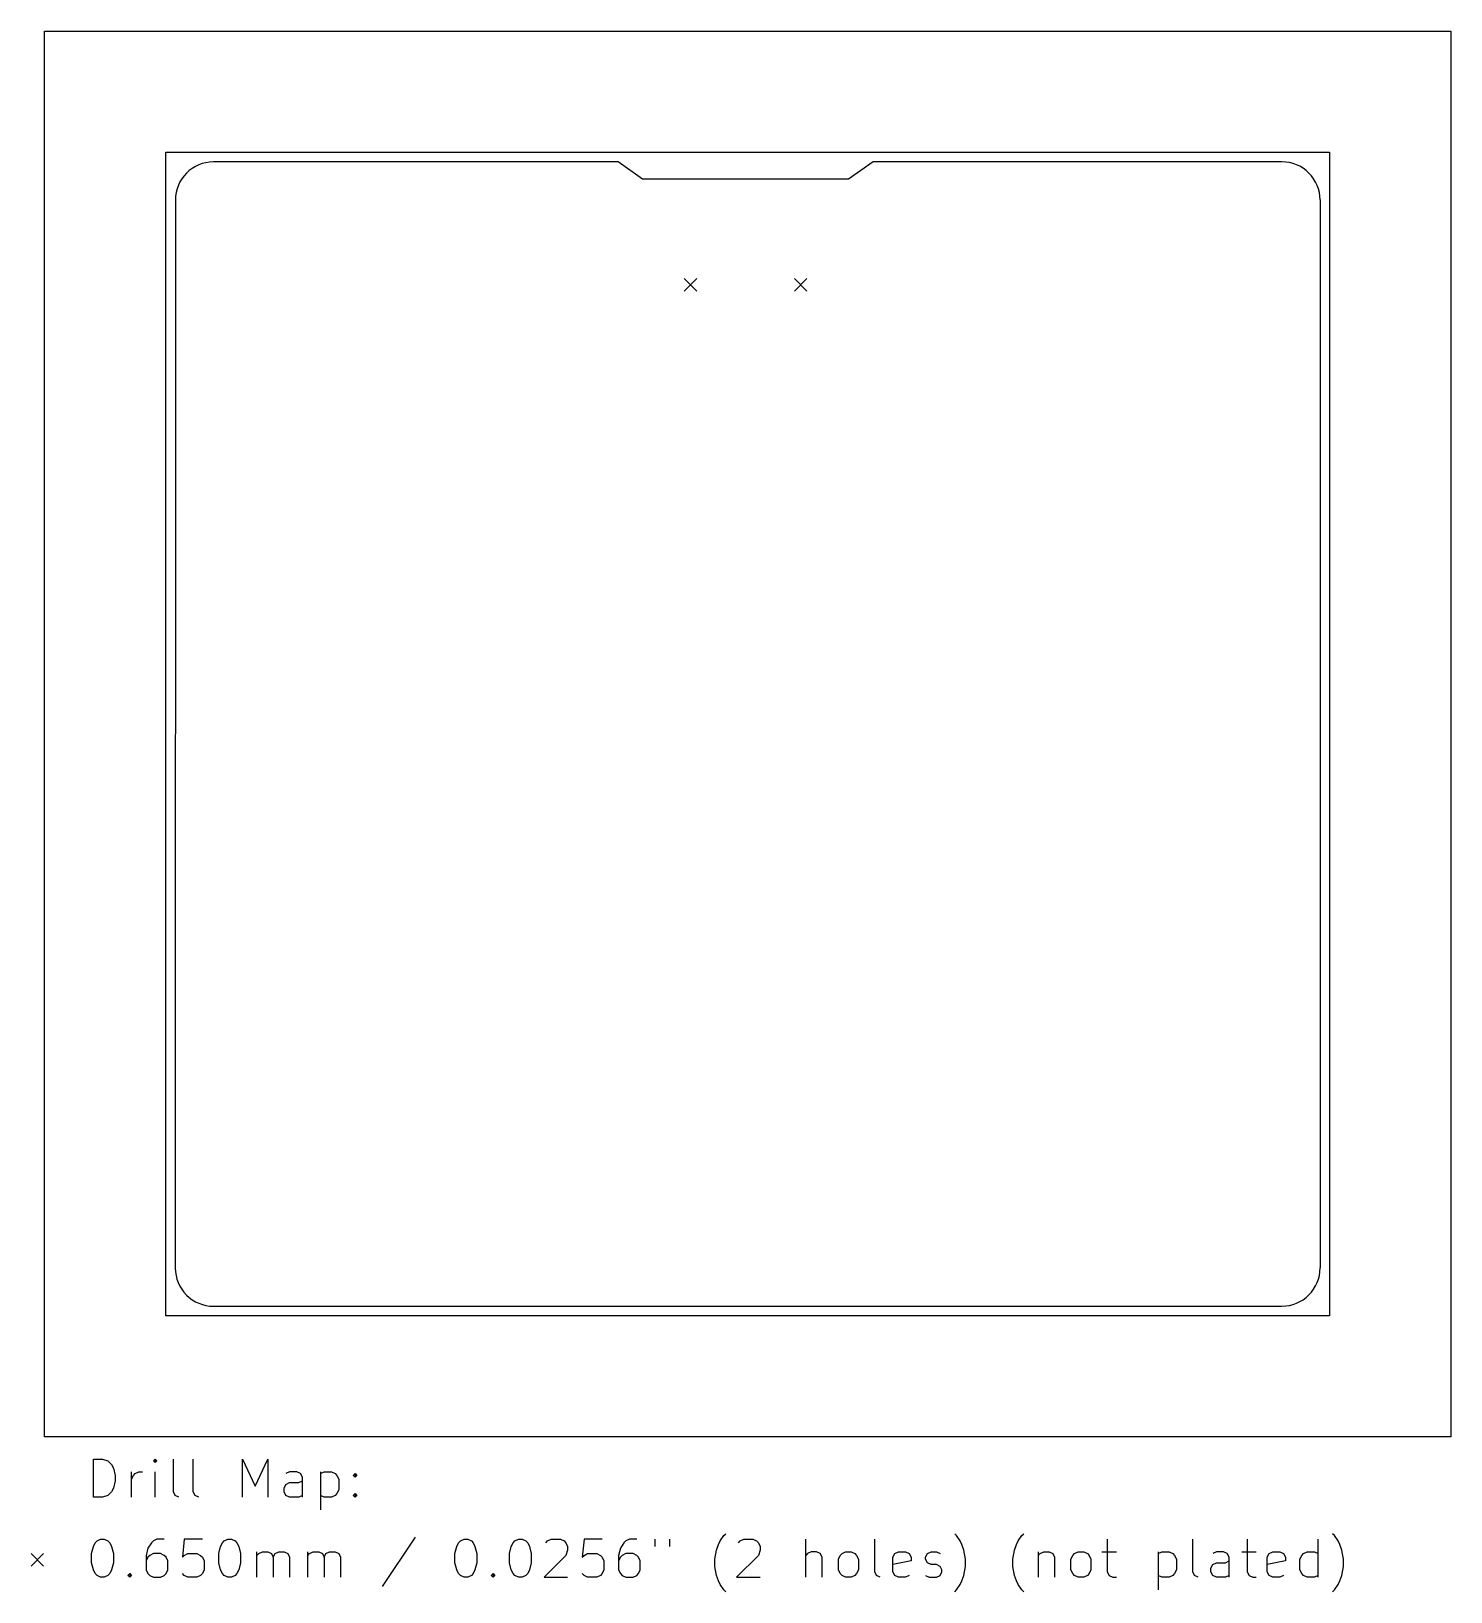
# Model space of a CAD drawing. Extents: x 65.9 to 140.3, y -111.9 to -30.
import ezdxf

# ---------------------------------------------------------------- set-up
doc = ezdxf.new("R2010")
doc.units = 0
doc.layers.add('BLACK', color=7, linetype='CONTINUOUS')

msp = doc.modelspace()

# ---------------------------------------------------------------- linework, layer by layer
at = {"layer": 'BLACK', "linetype": 'CONTINUOUS'}
for p, q in [((66.580014, -103.743982), (66.580014, -30.032414)), ((66.580014, -30.032414), (140.281586, -30.032414)), ((140.281586, -30.032414), (140.281586, -103.743982)), ((72.930014, -36.382414), (133.931586, -36.382414)), ((72.930014, -97.393982), (72.930014, -36.382414)), ((133.931586, -36.382414), (133.931586, -97.393982)), ((96.6358, -36.8882), (75.4358, -36.8882)), ((97.915797, -37.787196), (96.6358, -36.8882)), ((110.0008, -36.8882), (108.710797, -37.787196)), ((131.431586, -36.882414), (110.0008, -36.8882)), ((108.710797, -37.787196), (97.915797, -37.787196)), ((73.4358, -38.8882), (73.430014, -94.893982)), ((133.431586, -38.882414), (133.431586, -94.8882)), ((100.1083, -43.0072), (100.7583, -43.6572)), ((100.7583, -43.0072), (100.1083, -43.6572)), ((105.8883, -43.0072), (106.5383, -43.6572)), ((106.5383, -43.0072), (105.8883, -43.6572)), ((75.430014, -96.893982), (131.431586, -96.8882)), ((133.931586, -97.393982), (72.930014, -97.393982)), ((140.281586, -103.743982), (66.580014, -103.743982)), ((69.137782, -106.90882), (69.137782, -104.90882)), ((69.137782, -104.90882), (69.613972, -104.90882)), ((69.613972, -104.90882), (69.899687, -105.004058)), ((69.899687, -105.004058), (70.090163, -105.194534)), ((70.090163, -105.194534), (70.185401, -105.38501)), ((70.185401, -105.38501), (70.280639, -105.765962)), ((72.375877, -104.90882), (72.280639, -105.004058)), ((72.280639, -105.004058), (72.375877, -105.099296)), ((72.471115, -105.004058), (72.375877, -104.90882)), ((72.375877, -104.90882), (72.375877, -105.099296)), ((72.375877, -105.099296), (72.471115, -105.004058)), ((73.328258, -106.623105), (73.328258, -104.90882)), ((74.375877, -106.623105), (74.375877, -104.90882)), ((76.947306, -106.90882), (76.947306, -104.90882)), ((76.947306, -104.90882), (77.613973, -106.337391)), ((77.613973, -106.337391), (78.280639, -104.90882)), ((78.280639, -104.90882), (78.280639, -106.90882)), ((70.280639, -106.051677), (70.185401, -106.432629)), ((70.280639, -105.765962), (70.280639, -106.051677)), ((71.137782, -106.90882), (71.137782, -105.575486)), ((71.137782, -105.956439), (71.23302, -105.765962)), ((71.23302, -105.765962), (71.328258, -105.670724)), ((71.328258, -105.670724), (71.518734, -105.575486)), ((71.518734, -105.575486), (71.709211, -105.575486)), ((72.375877, -106.90882), (72.375877, -105.575486)), ((79.137782, -106.432629), (79.23302, -106.242153)), ((79.423496, -105.575486), (79.23302, -105.670724)), ((79.23302, -106.242153), (79.423496, -106.146915)), ((79.804449, -105.575486), (79.423496, -105.575486)), ((79.423496, -106.146915), (79.899687, -106.146915)), ((79.994925, -105.670724), (79.804449, -105.575486)), ((79.899687, -106.146915), (80.090163, -106.051677)), ((80.090163, -105.861201), (79.994925, -105.670724)), ((80.090163, -106.90882), (80.090163, -105.861201)), ((81.042544, -105.575486), (81.042544, -107.575486)), ((81.042544, -105.670724), (81.23302, -105.575486)), ((81.23302, -105.575486), (81.613973, -105.575486)), ((81.613973, -105.575486), (81.804449, -105.670724)), ((81.804449, -105.670724), (81.899687, -105.765962)), ((81.899687, -105.765962), (81.994925, -105.956439)), ((81.994925, -105.956439), (81.994925, -106.527867)), ((82.75683, -105.765962), (82.852068, -105.670724)), ((82.852068, -105.861201), (82.75683, -105.765962)), ((82.852068, -105.670724), (82.947306, -105.765962)), ((82.852068, -105.670724), (82.852068, -105.861201)), ((82.947306, -105.765962), (82.852068, -105.861201)), ((69.613972, -106.90882), (69.137782, -106.90882)), ((69.899687, -106.813582), (69.613972, -106.90882)), ((70.090163, -106.623105), (69.899687, -106.813582)), ((70.185401, -106.432629), (70.090163, -106.623105)), ((73.423496, -106.813582), (73.328258, -106.623105)), ((73.613972, -106.90882), (73.423496, -106.813582)), ((74.471115, -106.813582), (74.375877, -106.623105)), ((74.661591, -106.90882), (74.471115, -106.813582)), ((79.137782, -106.623105), (79.137782, -106.432629)), ((79.23302, -106.813582), (79.137782, -106.623105)), ((79.423496, -106.90882), (79.23302, -106.813582)), ((79.899687, -106.90882), (79.423496, -106.90882)), ((80.090163, -106.813582), (79.899687, -106.90882)), ((81.23302, -106.90882), (81.042544, -106.813582)), ((81.613973, -106.90882), (81.23302, -106.90882)), ((81.804449, -106.813582), (81.613973, -106.90882)), ((81.899687, -106.718343), (81.804449, -106.813582)), ((81.994925, -106.527867), (81.899687, -106.718343)), ((82.75683, -106.813582), (82.852068, -106.718343)), ((82.852068, -106.90882), (82.75683, -106.813582)), ((82.852068, -106.718343), (82.947306, -106.813582)), ((82.852068, -106.718343), (82.852068, -106.90882)), ((82.947306, -106.813582), (82.852068, -106.90882)), ((102.185404, -108.918343), (102.280643, -108.823105)), ((114.375882, -108.918343), (114.280644, -108.823105)), ((117.804453, -108.918343), (117.899692, -108.823105)), ((134.185407, -108.918343), (134.090169, -108.823105)), ((69.042544, -109.870724), (69.137782, -109.489772)), ((69.137782, -109.489772), (69.23302, -109.299296)), ((69.23302, -109.299296), (69.328258, -109.204058)), ((69.328258, -109.204058), (69.518734, -109.10882)), ((69.518734, -109.10882), (69.709211, -109.10882)), ((69.709211, -109.10882), (69.899687, -109.204058)), ((69.899687, -109.204058), (69.994925, -109.299296)), ((69.994925, -109.299296), (70.090163, -109.489772)), ((70.090163, -109.489772), (70.185401, -109.870724)), ((71.994925, -109.58501), (71.899687, -109.965962)), ((72.185401, -109.299296), (71.994925, -109.58501)), ((72.280639, -109.204058), (72.185401, -109.299296)), ((72.471115, -109.10882), (72.280639, -109.204058)), ((72.852068, -109.10882), (72.471115, -109.10882)), ((73.899687, -109.10882), (73.804449, -110.061201)), ((74.852068, -109.10882), (73.899687, -109.10882)), ((75.709211, -109.870724), (75.804449, -109.489772)), ((75.804449, -109.489772), (75.899687, -109.299296)), ((75.899687, -109.299296), (75.994925, -109.204058)), ((75.994925, -109.204058), (76.185401, -109.10882)), ((76.185401, -109.10882), (76.375878, -109.10882)), ((76.375878, -109.10882), (76.566354, -109.204058)), ((76.566354, -109.204058), (76.661592, -109.299296)), ((76.661592, -109.299296), (76.75683, -109.489772)), ((76.75683, -109.489772), (76.852068, -109.870724)), ((85.994926, -109.013582), (84.280641, -111.58501)), ((88.090165, -109.870724), (88.185403, -109.489772)), ((88.185403, -109.489772), (88.280641, -109.299296)), ((88.280641, -109.299296), (88.375879, -109.204058)), ((88.375879, -109.204058), (88.566355, -109.10882)), ((88.566355, -109.10882), (88.756832, -109.10882)), ((88.756832, -109.10882), (88.947308, -109.204058)), ((88.947308, -109.204058), (89.042546, -109.299296)), ((89.042546, -109.299296), (89.137784, -109.489772)), ((89.137784, -109.489772), (89.233022, -109.870724)), ((90.947308, -109.870724), (91.042546, -109.489772)), ((91.042546, -109.489772), (91.137784, -109.299296)), ((91.137784, -109.299296), (91.233022, -109.204058)), ((91.233022, -109.204058), (91.423498, -109.10882)), ((91.423498, -109.10882), (91.613975, -109.10882)), ((91.613975, -109.10882), (91.804451, -109.204058)), ((91.804451, -109.204058), (91.899689, -109.299296)), ((91.899689, -109.299296), (91.994927, -109.489772)), ((91.994927, -109.489772), (92.090165, -109.870724)), ((92.85207, -109.299296), (92.947308, -109.204058)), ((92.947308, -109.204058), (93.137784, -109.10882)), ((93.137784, -109.10882), (93.613975, -109.10882)), ((93.613975, -109.10882), (93.804451, -109.204058)), ((93.804451, -109.204058), (93.899689, -109.299296)), ((93.899689, -109.299296), (93.994927, -109.489772)), ((93.994927, -109.489772), (93.994927, -109.680248)), ((94.85207, -109.10882), (94.756832, -110.061201)), ((95.804451, -109.10882), (94.85207, -109.10882)), ((96.756832, -109.58501), (96.661594, -109.965962)), ((96.947308, -109.299296), (96.756832, -109.58501)), ((97.042546, -109.204058), (96.947308, -109.299296)), ((97.233022, -109.10882), (97.042546, -109.204058)), ((97.613975, -109.10882), (97.233022, -109.10882)), ((98.566356, -109.10882), (98.566356, -109.489772)), ((99.328261, -109.10882), (99.328261, -109.489772)), ((101.804452, -109.680248), (101.89969, -109.394534)), ((101.89969, -109.394534), (101.994928, -109.204058)), ((101.994928, -109.204058), (102.185404, -108.918343)), ((102.947309, -109.299296), (103.042547, -109.204058)), ((103.042547, -109.204058), (103.233023, -109.10882)), ((103.233023, -109.10882), (103.709214, -109.10882)), ((103.709214, -109.10882), (103.89969, -109.204058)), ((103.89969, -109.204058), (103.994928, -109.299296)), ((103.994928, -109.299296), (104.090166, -109.489772)), ((104.090166, -109.489772), (104.090166, -109.680248)), ((106.471119, -111.10882), (106.471119, -109.10882)), ((110.090167, -110.823105), (110.090167, -109.10882)), ((114.566358, -109.204058), (114.375882, -108.918343)), ((114.661596, -109.394534), (114.566358, -109.204058)), ((114.756834, -109.680248), (114.661596, -109.394534)), ((117.423501, -109.680248), (117.518739, -109.394534)), ((117.518739, -109.394534), (117.613977, -109.204058)), ((117.613977, -109.204058), (117.804453, -108.918343)), ((122.280644, -109.10882), (122.280644, -110.823105)), ((126.756835, -110.823105), (126.756835, -109.10882)), ((129.613978, -109.10882), (129.613978, -110.823105)), ((133.328264, -111.10882), (133.328264, -109.10882)), ((134.375883, -109.204058), (134.185407, -108.918343)), ((134.471121, -109.394534), (134.375883, -109.204058)), ((134.566359, -109.680248), (134.471121, -109.394534)), ((65.880014, -109.868982), (66.530014, -110.518982)), ((66.530014, -109.868982), (65.880014, -110.518982)), ((69.042544, -110.346915), (69.042544, -109.870724)), ((69.137782, -110.727867), (69.042544, -110.346915)), ((70.185401, -110.346915), (70.090163, -110.727867)), ((70.185401, -109.870724), (70.185401, -110.346915)), ((71.899687, -109.965962), (71.899687, -110.727867)), ((71.994925, -110.061201), (71.899687, -110.251677)), ((72.090163, -109.965962), (71.994925, -110.061201)), ((72.280639, -109.870724), (72.090163, -109.965962)), ((72.661592, -109.870724), (72.280639, -109.870724)), ((72.852068, -109.965962), (72.661592, -109.870724)), ((72.947306, -110.061201), (72.852068, -109.965962)), ((73.042544, -110.251677), (72.947306, -110.061201)), ((73.042544, -110.727867), (73.042544, -110.251677)), ((73.804449, -110.061201), (73.899687, -109.965962)), ((73.899687, -109.965962), (74.090163, -109.870724)), ((74.090163, -109.870724), (74.566354, -109.870724)), ((74.566354, -109.870724), (74.75683, -109.965962)), ((74.75683, -109.965962), (74.852068, -110.061201)), ((74.852068, -110.061201), (74.947306, -110.251677)), ((74.947306, -110.251677), (74.947306, -110.727867)), ((75.709211, -110.346915), (75.709211, -109.870724)), ((75.804449, -110.727867), (75.709211, -110.346915)), ((76.852068, -110.346915), (76.75683, -110.727867)), ((76.852068, -109.870724), (76.852068, -110.346915)), ((77.709211, -111.10882), (77.709211, -109.775486)), ((77.709211, -109.965962), (77.804449, -109.870724)), ((77.804449, -109.870724), (77.994925, -109.775486)), ((77.994925, -109.775486), (78.28064, -109.775486)), ((78.28064, -109.775486), (78.471116, -109.870724)), ((78.471116, -109.870724), (78.566354, -110.061201)), ((78.566354, -110.061201), (78.661592, -109.870724)), ((78.566354, -110.061201), (78.566354, -111.10882)), ((78.661592, -109.870724), (78.852068, -109.775486)), ((78.852068, -109.775486), (79.137782, -109.775486)), ((79.137782, -109.775486), (79.328259, -109.870724)), ((79.328259, -109.870724), (79.423497, -110.061201)), ((79.423497, -110.061201), (79.423497, -111.10882)), ((80.375878, -111.10882), (80.375878, -109.775486)), ((80.375878, -109.965962), (80.471116, -109.870724)), ((80.471116, -109.870724), (80.661592, -109.775486)), ((80.661592, -109.775486), (80.947307, -109.775486)), ((80.947307, -109.775486), (81.137783, -109.870724)), ((81.137783, -109.870724), (81.233021, -110.061201)), ((81.233021, -110.061201), (81.328259, -109.870724)), ((81.233021, -110.061201), (81.233021, -111.10882)), ((81.328259, -109.870724), (81.518735, -109.775486)), ((81.518735, -109.775486), (81.804449, -109.775486)), ((81.804449, -109.775486), (81.994926, -109.870724)), ((81.994926, -109.870724), (82.090164, -110.061201)), ((82.090164, -110.061201), (82.090164, -111.10882)), ((88.090165, -110.346915), (88.090165, -109.870724)), ((88.185403, -110.727867), (88.090165, -110.346915)), ((89.233022, -110.346915), (89.137784, -110.727867)), ((89.233022, -109.870724), (89.233022, -110.346915)), ((90.947308, -110.346915), (90.947308, -109.870724)), ((91.042546, -110.727867), (90.947308, -110.346915)), ((92.090165, -110.346915), (91.994927, -110.727867)), ((92.090165, -109.870724), (92.090165, -110.346915)), ((93.899689, -109.965962), (92.756832, -111.10882)), ((93.994927, -109.680248), (93.899689, -109.965962)), ((94.756832, -110.061201), (94.85207, -109.965962)), ((94.85207, -109.965962), (95.042546, -109.870724)), ((95.042546, -109.870724), (95.518737, -109.870724)), ((95.518737, -109.870724), (95.709213, -109.965962)), ((95.709213, -109.965962), (95.804451, -110.061201)), ((95.804451, -110.061201), (95.899689, -110.251677)), ((95.899689, -110.251677), (95.899689, -110.727867)), ((96.661594, -109.965962), (96.661594, -110.727867)), ((96.756832, -110.061201), (96.661594, -110.251677)), ((96.85207, -109.965962), (96.756832, -110.061201)), ((97.042546, -109.870724), (96.85207, -109.965962)), ((97.423499, -109.870724), (97.042546, -109.870724)), ((97.613975, -109.965962), (97.423499, -109.870724)), ((97.709213, -110.061201), (97.613975, -109.965962)), ((97.804451, -110.251677), (97.709213, -110.061201)), ((97.804451, -110.727867), (97.804451, -110.251677)), ((101.709214, -110.156439), (101.804452, -109.680248)), ((101.709214, -110.537391), (101.709214, -110.156439)), ((103.994928, -109.965962), (102.852071, -111.10882)), ((104.090166, -109.680248), (103.994928, -109.965962)), ((106.566357, -109.870724), (106.471119, -109.965962)), ((106.756833, -109.775486), (106.566357, -109.870724)), ((107.042548, -109.775486), (106.756833, -109.775486)), ((107.233024, -109.870724), (107.042548, -109.775486)), ((107.328262, -110.061201), (107.233024, -109.870724)), ((107.328262, -111.10882), (107.328262, -110.061201)), ((108.185405, -110.156439), (108.280643, -109.965962)), ((108.185405, -110.727867), (108.185405, -110.156439)), ((108.280643, -109.965962), (108.375881, -109.870724)), ((108.375881, -109.870724), (108.566357, -109.775486)), ((108.566357, -109.775486), (108.852072, -109.775486)), ((108.852072, -109.775486), (109.042548, -109.870724)), ((109.042548, -109.870724), (109.137786, -109.965962)), ((109.137786, -109.965962), (109.233024, -110.156439)), ((109.233024, -110.156439), (109.233024, -110.727867)), ((111.042548, -110.061201), (111.137786, -109.870724)), ((111.042548, -110.823105), (111.042548, -110.061201)), ((111.994929, -110.251677), (111.042548, -110.442153)), ((111.137786, -109.870724), (111.328262, -109.775486)), ((111.328262, -109.775486), (111.709215, -109.775486)), ((111.709215, -109.775486), (111.899691, -109.870724)), ((111.899691, -109.870724), (111.994929, -110.061201)), ((111.994929, -110.061201), (111.994929, -110.251677)), ((112.756834, -110.061201), (112.852072, -109.870724)), ((112.756834, -110.156439), (112.756834, -110.061201)), ((112.852072, -110.346915), (112.756834, -110.156439)), ((112.852072, -109.870724), (113.042548, -109.775486)), ((113.042548, -110.442153), (112.852072, -110.346915)), ((113.042548, -109.775486), (113.328262, -109.775486)), ((113.328262, -110.442153), (113.042548, -110.442153)), ((113.328262, -109.775486), (113.518739, -109.870724)), ((113.518739, -110.537391), (113.328262, -110.442153)), ((114.852072, -110.156439), (114.756834, -109.680248)), ((114.852072, -110.537391), (114.852072, -110.156439)), ((117.328263, -110.156439), (117.423501, -109.680248)), ((117.328263, -110.537391), (117.328263, -110.156439)), ((118.661596, -109.775486), (118.661596, -111.10882)), ((118.661596, -109.965962), (118.756834, -109.870724)), ((118.756834, -109.870724), (118.94731, -109.775486)), ((118.94731, -109.775486), (119.233025, -109.775486)), ((119.233025, -109.775486), (119.423501, -109.870724)), ((119.423501, -109.870724), (119.518739, -110.061201)), ((119.518739, -110.061201), (119.518739, -111.10882)), ((120.375882, -110.156439), (120.47112, -109.965962)), ((120.375882, -110.727867), (120.375882, -110.156439)), ((120.47112, -109.965962), (120.566358, -109.870724)), ((120.566358, -109.870724), (120.756834, -109.775486)), ((120.756834, -109.775486), (121.042549, -109.775486)), ((121.042549, -109.775486), (121.233025, -109.870724)), ((121.233025, -109.870724), (121.328263, -109.965962)), ((121.328263, -109.965962), (121.423501, -110.156439)), ((121.423501, -110.156439), (121.423501, -110.727867)), ((121.99493, -109.775486), (122.756834, -109.775486)), ((124.947311, -109.775486), (124.947311, -111.775486)), ((124.947311, -109.870724), (125.137787, -109.775486)), ((125.137787, -109.775486), (125.51874, -109.775486)), ((125.51874, -109.775486), (125.709216, -109.870724)), ((125.709216, -109.870724), (125.804454, -109.965962)), ((125.804454, -109.965962), (125.899692, -110.156439)), ((125.899692, -110.156439), (125.899692, -110.727867)), ((127.709216, -110.632629), (127.804454, -110.442153)), ((127.99493, -109.775486), (127.804454, -109.870724)), ((127.804454, -110.442153), (127.99493, -110.346915)), ((128.375883, -109.775486), (127.99493, -109.775486)), ((127.99493, -110.346915), (128.471121, -110.346915)), ((128.566359, -109.870724), (128.375883, -109.775486)), ((128.471121, -110.346915), (128.661597, -110.251677)), ((128.661597, -110.061201), (128.566359, -109.870724)), ((128.661597, -111.10882), (128.661597, -110.061201)), ((129.328264, -109.775486), (130.090168, -109.775486)), ((130.661597, -110.061201), (130.756835, -109.870724)), ((130.661597, -110.823105), (130.661597, -110.061201)), ((131.613978, -110.251677), (130.661597, -110.442153)), ((130.756835, -109.870724), (130.947311, -109.775486)), ((130.947311, -109.775486), (131.328264, -109.775486)), ((131.328264, -109.775486), (131.51874, -109.870724)), ((131.51874, -109.870724), (131.613978, -110.061201)), ((131.613978, -110.061201), (131.613978, -110.251677)), ((132.375883, -110.156439), (132.471121, -109.965962)), ((132.375883, -110.727867), (132.375883, -110.156439)), ((132.471121, -109.965962), (132.566359, -109.870724)), ((132.566359, -109.870724), (132.756835, -109.775486)), ((132.756835, -109.775486), (133.137788, -109.775486)), ((133.137788, -109.775486), (133.328264, -109.870724)), ((134.661597, -110.156439), (134.566359, -109.680248)), ((134.661597, -110.537391), (134.661597, -110.156439)), ((69.23302, -110.918343), (69.137782, -110.727867)), ((69.328258, -111.013582), (69.23302, -110.918343)), ((69.518734, -111.10882), (69.328258, -111.013582)), ((69.709211, -111.10882), (69.518734, -111.10882)), ((69.899687, -111.013582), (69.709211, -111.10882)), ((69.994925, -110.918343), (69.899687, -111.013582)), ((70.090163, -110.727867), (69.994925, -110.918343)), ((70.947306, -111.013582), (71.042544, -110.918343)), ((71.042544, -111.10882), (70.947306, -111.013582)), ((71.042544, -110.918343), (71.137782, -111.013582)), ((71.042544, -110.918343), (71.042544, -111.10882)), ((71.137782, -111.013582), (71.042544, -111.10882)), ((71.899687, -110.727867), (71.994925, -110.918343)), ((71.994925, -110.918343), (72.090163, -111.013582)), ((72.090163, -111.013582), (72.280639, -111.10882)), ((72.280639, -111.10882), (72.661592, -111.10882)), ((72.661592, -111.10882), (72.852068, -111.013582)), ((72.852068, -111.013582), (72.947306, -110.918343)), ((72.947306, -110.918343), (73.042544, -110.727867)), ((73.899687, -111.013582), (73.804449, -110.918343)), ((74.090163, -111.10882), (73.899687, -111.013582)), ((74.566354, -111.10882), (74.090163, -111.10882)), ((74.75683, -111.013582), (74.566354, -111.10882)), ((74.852068, -110.918343), (74.75683, -111.013582)), ((74.947306, -110.727867), (74.852068, -110.918343)), ((75.899687, -110.918343), (75.804449, -110.727867)), ((75.994925, -111.013582), (75.899687, -110.918343)), ((76.185401, -111.10882), (75.994925, -111.013582)), ((76.375878, -111.10882), (76.185401, -111.10882)), ((76.566354, -111.013582), (76.375878, -111.10882)), ((76.661592, -110.918343), (76.566354, -111.013582)), ((76.75683, -110.727867), (76.661592, -110.918343)), ((88.280641, -110.918343), (88.185403, -110.727867)), ((88.375879, -111.013582), (88.280641, -110.918343)), ((88.566355, -111.10882), (88.375879, -111.013582)), ((88.756832, -111.10882), (88.566355, -111.10882)), ((88.947308, -111.013582), (88.756832, -111.10882)), ((89.042546, -110.918343), (88.947308, -111.013582)), ((89.137784, -110.727867), (89.042546, -110.918343)), ((89.994927, -111.013582), (90.090165, -110.918343)), ((90.090165, -111.10882), (89.994927, -111.013582)), ((90.090165, -110.918343), (90.185403, -111.013582)), ((90.090165, -110.918343), (90.090165, -111.10882)), ((90.185403, -111.013582), (90.090165, -111.10882)), ((91.137784, -110.918343), (91.042546, -110.727867)), ((91.233022, -111.013582), (91.137784, -110.918343)), ((91.423498, -111.10882), (91.233022, -111.013582)), ((91.613975, -111.10882), (91.423498, -111.10882)), ((91.804451, -111.013582), (91.613975, -111.10882)), ((91.899689, -110.918343), (91.804451, -111.013582)), ((91.994927, -110.727867), (91.899689, -110.918343)), ((92.756832, -111.10882), (93.994927, -111.10882)), ((94.85207, -111.013582), (94.756832, -110.918343)), ((95.042546, -111.10882), (94.85207, -111.013582)), ((95.518737, -111.10882), (95.042546, -111.10882)), ((95.709213, -111.013582), (95.518737, -111.10882)), ((95.804451, -110.918343), (95.709213, -111.013582)), ((95.899689, -110.727867), (95.804451, -110.918343)), ((96.661594, -110.727867), (96.756832, -110.918343)), ((96.756832, -110.918343), (96.85207, -111.013582)), ((96.85207, -111.013582), (97.042546, -111.10882)), ((97.042546, -111.10882), (97.423499, -111.10882)), ((97.423499, -111.10882), (97.613975, -111.013582)), ((97.613975, -111.013582), (97.709213, -110.918343)), ((97.709213, -110.918343), (97.804451, -110.727867)), ((101.804452, -111.013582), (101.709214, -110.537391)), ((101.89969, -111.299296), (101.804452, -111.013582)), ((101.994928, -111.489772), (101.89969, -111.299296)), ((102.852071, -111.10882), (104.090166, -111.10882)), ((108.280643, -110.918343), (108.185405, -110.727867)), ((108.375881, -111.013582), (108.280643, -110.918343)), ((108.566357, -111.10882), (108.375881, -111.013582)), ((108.852072, -111.10882), (108.566357, -111.10882)), ((109.042548, -111.013582), (108.852072, -111.10882)), ((109.137786, -110.918343), (109.042548, -111.013582)), ((109.233024, -110.727867), (109.137786, -110.918343)), ((110.185405, -111.013582), (110.090167, -110.823105)), ((110.375881, -111.10882), (110.185405, -111.013582)), ((111.137786, -111.013582), (111.042548, -110.823105)), ((111.328262, -111.10882), (111.137786, -111.013582)), ((111.709215, -111.10882), (111.328262, -111.10882)), ((111.899691, -111.013582), (111.709215, -111.10882)), ((112.756834, -111.013582), (112.94731, -111.10882)), ((112.94731, -111.10882), (113.328262, -111.10882)), ((113.328262, -111.10882), (113.518739, -111.013582)), ((113.613977, -110.727867), (113.518739, -110.537391)), ((113.518739, -111.013582), (113.613977, -110.823105)), ((113.613977, -110.823105), (113.613977, -110.727867)), ((114.566358, -111.489772), (114.661596, -111.299296)), ((114.661596, -111.299296), (114.756834, -111.013582)), ((114.756834, -111.013582), (114.852072, -110.537391)), ((117.423501, -111.013582), (117.328263, -110.537391)), ((117.518739, -111.299296), (117.423501, -111.013582)), ((117.613977, -111.489772), (117.518739, -111.299296)), ((120.47112, -110.918343), (120.375882, -110.727867)), ((120.566358, -111.013582), (120.47112, -110.918343)), ((120.756834, -111.10882), (120.566358, -111.013582)), ((121.042549, -111.10882), (120.756834, -111.10882)), ((121.233025, -111.013582), (121.042549, -111.10882)), ((121.328263, -110.918343), (121.233025, -111.013582)), ((121.423501, -110.727867), (121.328263, -110.918343)), ((122.280644, -110.823105), (122.375882, -111.013582)), ((122.375882, -111.013582), (122.566358, -111.10882)), ((122.566358, -111.10882), (122.756834, -111.10882)), ((125.137787, -111.10882), (124.947311, -111.013582)), ((125.51874, -111.10882), (125.137787, -111.10882)), ((125.709216, -111.013582), (125.51874, -111.10882)), ((125.804454, -110.918343), (125.709216, -111.013582)), ((125.899692, -110.727867), (125.804454, -110.918343)), ((126.852073, -111.013582), (126.756835, -110.823105)), ((127.042549, -111.10882), (126.852073, -111.013582)), ((127.709216, -110.823105), (127.709216, -110.632629)), ((127.804454, -111.013582), (127.709216, -110.823105)), ((127.99493, -111.10882), (127.804454, -111.013582)), ((128.471121, -111.10882), (127.99493, -111.10882)), ((128.661597, -111.013582), (128.471121, -111.10882)), ((129.613978, -110.823105), (129.709216, -111.013582)), ((129.709216, -111.013582), (129.899692, -111.10882)), ((129.899692, -111.10882), (130.090168, -111.10882)), ((130.756835, -111.013582), (130.661597, -110.823105)), ((130.947311, -111.10882), (130.756835, -111.013582)), ((131.328264, -111.10882), (130.947311, -111.10882)), ((131.51874, -111.013582), (131.328264, -111.10882)), ((132.471121, -110.918343), (132.375883, -110.727867)), ((132.566359, -111.013582), (132.471121, -110.918343)), ((132.756835, -111.10882), (132.566359, -111.013582)), ((133.137788, -111.10882), (132.756835, -111.10882)), ((133.328264, -111.013582), (133.137788, -111.10882)), ((134.375883, -111.489772), (134.471121, -111.299296)), ((134.471121, -111.299296), (134.566359, -111.013582)), ((134.566359, -111.013582), (134.661597, -110.537391)), ((102.185404, -111.775486), (101.994928, -111.489772)), ((102.280643, -111.870724), (102.185404, -111.775486)), ((114.280644, -111.870724), (114.375882, -111.775486)), ((114.375882, -111.775486), (114.566358, -111.489772)), ((117.804453, -111.775486), (117.613977, -111.489772)), ((117.899692, -111.870724), (117.804453, -111.775486)), ((134.090169, -111.870724), (134.185407, -111.775486)), ((134.185407, -111.775486), (134.375883, -111.489772))]:
    msp.add_line(p, q, dxfattribs=at)
at = {"layer": 'BLACK'}
for centre, radius, start, end in [((75.4358, -38.8882), 2, 90, 180), ((131.4316, -38.8824), 1.999986, -0.00040107, 90.00040107), ((75.43, -94.894), 1.999982, -180.00051567, -89.99959893), ((131.4316, -94.8882), 1.999986, -90.00040107, 0)]:
    msp.add_arc(centre, radius, start, end, dxfattribs=at)

doc.saveas('drawing.dxf')
